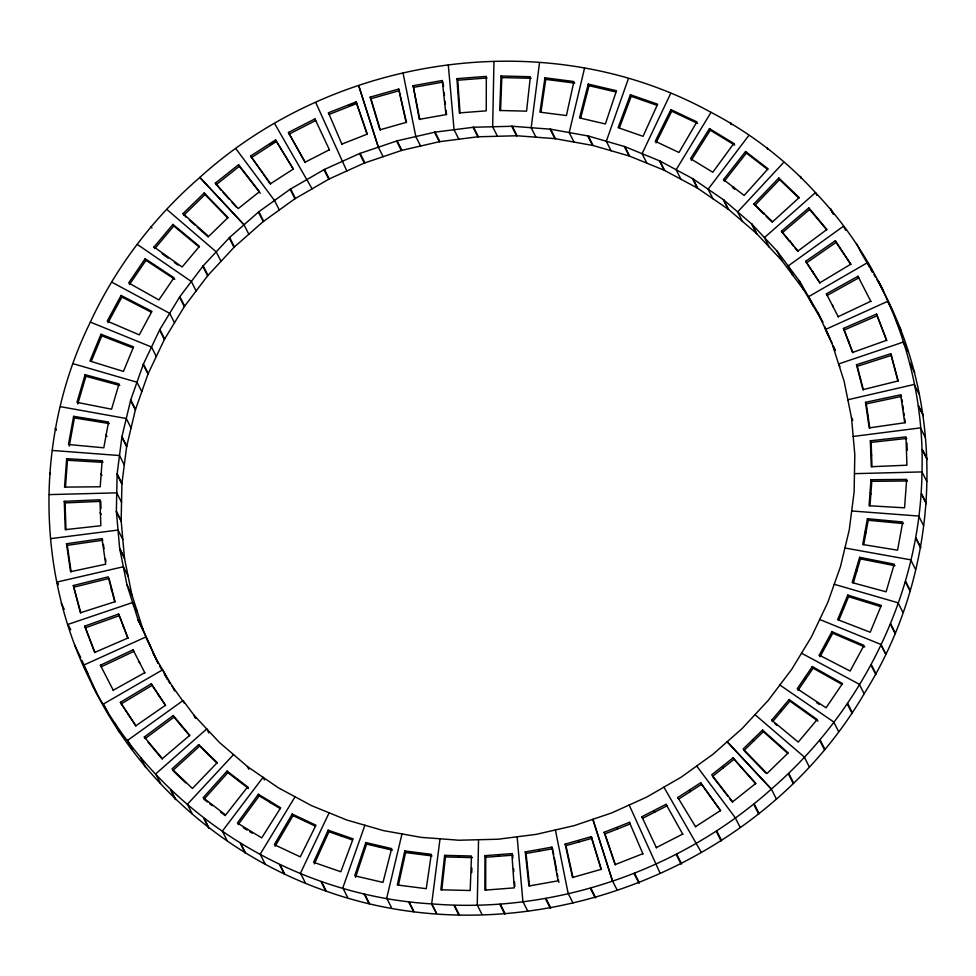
<?xml version="1.0" encoding="UTF-8"?>
<svg xmlns="http://www.w3.org/2000/svg" width="976" height="976" viewBox="0 0 976 976"><rect width="100%" height="100%" fill="white"/><g stroke="black" fill="none" stroke-linecap="round" stroke-linejoin="round"><path stroke-width="1.46" d="M484.95 855.659L484.889 890.124L514.279 887.879L511.851 853.61L484.95 855.659L485.743 857.245L485.694 890.21M835.114 350.677L818.047 312.869L799.381 280.99L777.274 251.344L751.984 224.224L723.765 199.946L692.936 178.779L659.837 160.942L624.835 146.632L588.296 136.018L550.647 129.21L512.278 126.27L473.616 127.246L435.089 132.126L397.11 140.849L359.571 153.549L324.459 169.434L290.128 189.271L258.872 211.719L229.628 237.436L203.179 265.862L179.84 296.655L159.844 329.51L143.411 364.048L130.735 399.879L121.939 436.638L117.132 473.897L116.364 511.265L119.645 548.329L126.929 584.673L138.141 619.906L158.197 663.607M157.953 663.131L143.13 629.898L131.858 594.677L124.513 558.345L121.158 520.757L121.927 483.388L126.636 446.654L135.371 409.896L147.998 374.04L164.371 339.489L184.318 306.61L207.62 275.769L234.02 247.318L263.227 221.552L279.319 210.011L274.5 200.507L235.887 148.694M832.87 346.102L844.142 381.323L851.56 418.192L854.817 454.706L854.11 492.075L849.266 529.87L840.47 566.629L827.794 602.473L811.373 636.999L791.682 669.39L768.38 700.231L741.98 728.682L712.773 754.448L696.681 765.989L735.318 817.815M90.365 322.092C34.77 434.832 34.855 573.388 92.586 685.347C139.141 781.581 225.468 856.257 326.24 891.173C522.794 961.043 758.864 873.178 864.138 693.79L859.319 684.286L801.503 653.188M617.296 890.344L612.452 880.816L592.859 819.315L574.095 825.659L536.117 834.382L498.15 839.214L478.545 839.726L477.252 905.008L482.034 914.5M493.966 61.5L492.66 126.782L497.455 136.274L517.073 135.762L554.893 138.629L593.091 145.509L629.105 155.94L664.144 170.202L697.267 187.99L728.56 209.437L756.388 233.349L781.727 260.421L804.175 290.482L822.841 322.361L817.803 312.393M769.222 247.087L764.44 237.595L815.497 192.614C885.964 266.704 925.187 369.697 921.966 471.908C920.612 592.737 862.369 710.406 771.369 789.059L776.164 798.6M864.114 693.777C941.535 571.155 949.319 406.065 876.863 279.478M501.017 75.994L499.712 110.495L526.564 111.154L530.358 76.726L501.017 75.994L501.823 77.58L500.566 110.581M471.725 872.593L471.896 868.091M66.649 458.683L64.55 487.109L100.211 486.78L102.138 460.77L66.649 458.683L67.454 460.269L65.465 487.195M458.037 856.025L458.866 857.27M870.995 479.728L869.067 505.739L904.557 507.825L906.655 479.399L870.995 479.728L871.788 481.314L869.97 505.873M444.641 855.354L440.847 889.783L470.188 890.515L471.493 856.013L444.641 855.354L445.446 856.94L441.811 889.868M92.586 685.347C157.112 811.154 291.068 895.578 431.673 903.886L436.479 913.341L431.673 903.886L440.03 838.774L458.927 840.238L478.545 839.726M539.533 62.623L531.188 127.734L535.97 137.226M544.95 77.824L539.923 112.167L566.422 115.546L573.9 81.52L544.95 77.824L545.743 79.41L540.936 112.252M73.627 416.325L68.466 444.519L103.798 447.801L108.519 421.998L73.627 416.325L74.42 417.911L69.272 446.093M417.972 852.987L418.838 854.232M867.408 518.72L862.686 544.51L897.578 550.183L902.739 521.989L867.408 518.72L868.201 520.293L863.748 544.657M404.784 850.962L397.305 884.988L426.256 888.685L431.282 854.342L404.784 850.962L405.589 852.548L398.428 885.098M386.703 898.152L402.002 833.931L421.107 837.371L440.03 838.774M584.502 68.357L569.203 132.577L573.998 142.069M588.223 84.095L579.537 117.913L605.401 123.964L616.478 90.719L588.223 84.095L589.028 85.681L580.708 118.023M85.107 374.699L76.958 402.344L111.569 409.2L119.035 383.897L85.107 374.699L85.912 376.285L77.763 403.93M378.639 845.911L379.542 847.156M859.636 557.308L852.17 582.611L886.098 591.81L894.248 564.165L859.636 557.308L860.429 558.894L853.39 582.794M365.817 842.544L354.727 875.801L382.982 882.414L391.669 848.608L365.817 842.544L366.61 844.13L355.52 877.375M402.002 833.931L383.446 830.613L364.902 825.245L342.808 887.879L347.602 897.359M628.398 78.641L606.303 141.264L611.098 150.755M630.374 94.745L618.113 127.649L643.05 136.323L657.629 104.212L630.374 94.745L631.179 96.319L656.994 105.298M619.431 127.856L631.179 96.319M100.992 334.268L89.926 361.071L123.44 371.417L133.566 346.883L100.992 334.268L101.785 335.842L132.943 347.92M91.28 361.315L101.785 335.842M340.49 834.846L341.417 836.103M847.766 595.092L837.64 619.626L870.214 632.241L881.279 605.437L847.766 595.092L848.571 596.678L880.681 606.596M839.006 619.845L848.571 596.678M328.156 830.198L313.577 862.296L340.831 871.763L353.092 838.86L328.156 830.198L328.949 831.772L352.507 839.958M314.382 863.882L328.949 831.772M300.474 873.166L329.132 812.813L346.895 820.06L364.902 825.245M670.732 93.342L642.074 153.696L646.868 163.187M670.939 109.641L655.25 141.288L678.991 152.476L696.888 121.866L670.939 109.641L671.744 111.227L697.681 123.44M656.043 142.874L671.744 111.227M121.073 295.46L107.226 321.128L139.275 334.866L151.951 311.368L121.073 295.46L121.878 297.046L151.414 312.259M108.019 322.714L121.878 297.046M303.926 819.938L304.89 821.206M819.254 655.14L831.93 631.655L863.98 645.38L850.133 671.049L819.254 655.14L820.047 656.726L832.735 633.229L831.93 631.655M292.214 814.033L274.317 844.655L300.266 856.867L315.956 825.22L292.214 814.033L293.02 815.619L315.443 826.184M275.122 846.229L293.02 815.619M329.132 812.813L311.368 805.566L295.069 796.77L260.177 854.183L264.96 863.675M709.479 128.637L690.52 158.673L712.809 172.252L733.83 143.472L709.479 128.637L710.284 130.223L734.635 145.058L733.83 143.472M691.313 160.259L710.284 130.223M145.156 258.713L128.673 282.967L158.905 299.925L173.996 277.733L145.156 258.713L145.961 260.299L174.789 279.319M129.466 284.541L145.961 260.299M269.352 801.333L270.34 802.626M812.3 666.584L797.209 688.775L826.05 707.795L842.532 683.554L812.3 666.584L813.106 668.17L842.02 684.396M798.014 690.361L813.106 668.17M258.396 794.257L237.375 823.036L261.727 837.872L280.685 807.835L258.396 794.257L259.201 795.843L280.246 808.665M238.168 824.622L259.201 795.843M248.843 234.252L244.037 224.773L199.836 177.449C153.805 217.221 115.973 266.887 90.341 322.08L151.524 347.029L156.319 356.521M748.873 135.383L708.125 189.222L712.907 198.714M247.66 786.9L225.639 814.997L203.142 797.709L227.066 771.077L247.66 786.9L248.465 788.474L227.872 772.65L227.066 771.077M723.545 179.608L745.566 151.512L768.063 168.799L744.139 195.444L723.545 179.608L724.338 181.194L746.359 153.098L745.566 151.512M154.025 246.989L172.972 224.431L199.446 246.355L182.109 267.009L154.025 246.989L154.83 248.575L173.765 226.005L172.972 224.431M237.144 779.251L238.168 780.568M734.062 187.258L734.635 189.112L732.354 187.355M771.76 720.166L789.096 699.511L817.18 719.519L798.234 742.089L771.76 720.166L772.553 721.74L789.889 701.085L789.096 699.511M227.872 772.65L203.947 799.283L207.498 802.016M295.069 796.77L278.27 787.73L247.867 766.892L233.545 754.582L187.392 804.273L192.187 813.764M783.813 162.236L737.661 211.926L742.455 221.418M753.96 203.886L778.799 178.022L799.198 197.579L772.626 221.784L753.96 203.886L763.061 213.415M754.765 205.46L779.592 179.608L778.799 178.022M183.012 213.61L204.204 192.98L228.042 217.563L208.644 236.448L183.012 213.61L186.05 217.172M183.817 215.196L205.009 194.553L204.204 192.98M207.656 753.923L208.705 755.265M763.549 212.585L764.098 214.415M762.561 730.06L743.163 748.946L767.002 773.541L788.193 752.899L762.561 730.06L763.354 731.646L787.876 753.484M743.968 750.532L763.354 731.646M198.579 744.737L172.02 768.929L192.406 788.486L217.245 762.634L198.579 744.737L217.001 763.22M199.372 746.311L172.813 770.515L185.696 782.862M431.685 903.861C554.148 914.024 679.821 870.799 771.369 789.108L727.169 741.748L771.369 789.059M781.447 231.214L808.823 207.888L826.892 229.494L797.978 250.978L781.447 231.214L789.596 241.584M782.24 232.788L809.616 209.462L808.823 207.888M215.342 183.159L238.559 164.7L259.47 191.699L238.217 208.596L215.342 183.159L221.113 190.271M216.147 184.745L239.364 166.286L238.559 164.7M181.219 725.632L182.292 726.998M789.987 240.877L793.268 245.976M732.988 757.913L711.736 774.81L732.647 801.808L755.863 783.35L732.988 757.913L755.668 783.826M733.793 759.499L712.541 776.396L727.986 796.343M144.314 737.026L173.228 715.53L189.759 735.306L162.382 758.62L144.314 737.026L145.119 738.6L174.021 717.104L173.228 715.53M279.295 209.999L294.923 198.762L312.1 188.856L274.683 123.659M132.443 749.824L127.649 740.345L183.049 700.548L194.273 715.579L219.234 742.285L233.545 754.582M696.705 766.001L681.077 777.238L663.9 787.144L701.317 852.341M805.688 261.3L835.297 240.755L850.84 264.179L819.913 282.735L805.688 261.3L819.913 283.125M806.481 262.886L836.103 242.341L835.297 240.755M158.112 694.692L159.21 696.071M813.093 271.828L813.594 273.597M250.612 156.026L275.586 139.922L293.361 169.019L270.498 183.756L250.612 156.026L270.437 184.135M251.418 157.612L276.391 141.508L275.586 139.922M700.707 782.752L701.512 784.338L678.649 799.076L677.844 797.49L700.707 782.752L720.593 810.483L695.62 826.587M120.365 702.33L151.304 683.773L165.53 705.209L135.908 725.754L120.365 702.33L135.884 726.095M121.158 703.916L152.097 685.359L151.304 683.773M312.076 188.832L329.254 178.925L364.365 163.041L383.129 156.709L378.346 147.193L358.704 85.656L378.334 147.217M663.924 787.168L646.746 797.075L611.635 812.959L592.871 819.291L612.452 880.816M270.181 144.411L275.464 141.361M871.019 269.571L872.471 272.048L867.701 262.544L808.567 296.704L813.362 306.196M113.253 690.215L144.79 672.684M857.953 276.293L858.746 277.879L827.209 295.399L826.416 293.825L857.953 276.293L870.921 301.535M288.457 132.468L314.919 118.913L315.724 120.487L289.25 134.054L288.457 132.468L305.134 162.199L329.351 149.779M138.592 661.423L139.714 662.838M832.613 305.085L833.089 306.83M656.458 847.839L641.854 816.729L666.071 804.309L682.822 834.321M656.287 847.607L682.749 834.041M133.029 649.833L133.834 651.407L101.211 666.828L100.406 665.242L133.029 649.833L144.936 673.001M838.177 316.675L870.799 301.267M876.521 314.089L886.537 340.343L852.573 352.446L843.41 328.424L876.521 314.089L886.806 340.551M843.41 328.424L844.216 329.998L877.326 315.675M341.966 144.375L328.461 112.765L356.118 101.882L367.391 134.371M356.911 103.468L329.254 114.351L328.461 112.765M341.746 144.155L367.061 134.2L356.118 101.882M122.878 626.202L124.013 627.653M848.327 340.307L848.791 342.015M604.144 832.308L629.459 822.353L630.264 823.939L604.937 833.894L604.144 832.308L615.087 864.626L642.745 853.744M84.668 626.165L118.633 614.063L119.426 615.636L85.473 627.751L84.668 626.165L94.684 652.419L127.795 638.097L118.633 614.063M383.141 156.685L401.905 150.341L439.322 141.715L477.85 136.786L497.455 136.274M349.225 105.347L356.435 102.919M903.215 342.125L838.579 363.975L839.946 366.683M890.807 353.739L897.871 380.994L862.955 389.656L856.489 364.719L890.807 353.739L898.298 381.14M856.489 364.719L857.282 366.293L891.613 355.325M398.696 89.023L406.065 122.415L379.932 129.832L370.16 97.124L398.696 89.023L406.541 122.549M370.16 97.124L370.953 98.698L399.501 90.609M111.142 589.419L112.289 590.907M860.063 377.09L860.527 378.761M591.273 836.676L601.057 869.384L572.509 877.485L565.141 844.094L591.273 836.676L601.423 869.543M565.141 844.094L565.946 845.667L592.078 838.262M73.334 585.515L108.251 576.853L114.717 601.802L80.398 612.769L73.334 585.515L80.825 612.916M74.127 587.101L109.044 578.439L115.156 601.997M57.047 582.038L58.414 584.746L57.011 582.05L123.354 566.751L128.149 576.243M847.851 399.757L914.195 384.459L918.989 393.95M865.505 402.307L900.653 394.816L901.458 396.402L866.298 403.893L865.505 402.307L869.201 427.891L904.703 422.767L900.653 394.816M413.141 85.705L442.274 80.496L445.947 114.619L419.277 119.377L413.141 85.705L419.814 119.487M413.946 87.279L443.067 82.082M867.701 415.032L868.152 416.679M551.928 847.131L558.065 880.816L528.931 886.013L525.259 851.902L551.928 847.131L553.795 854.573M525.259 851.902L526.064 853.475L552.721 848.717M66.502 543.754L102.004 538.63L102.797 540.204L67.307 545.328L66.502 543.754L70.553 571.692L105.701 564.201L102.004 538.63M50.728 538.63L118.047 530.053L122.83 539.545M853.17 436.455L920.478 427.878L925.272 437.37M870.348 440.786L905.96 436.858L906.936 465.198L871.251 466.723L870.348 440.786L871.153 442.372L871.995 466.87M871.153 442.372L906.753 438.431M456.927 78.629L486.316 76.384L486.255 110.849L459.354 112.911L456.927 78.629L457.72 80.215L460.05 112.996M457.72 80.215L487.122 77.958M100.052 512.778L101.199 514.34M871.153 453.73L871.605 455.341M485.743 857.245L512.656 855.183L512.864 858.172M64.27 501.322L99.955 499.785L100.857 525.722L65.246 529.651L64.27 501.322L65.075 502.896L65.99 529.748M65.075 502.896L100.76 501.371L101.004 508.569M49.215 494.612L116.754 492.856L121.549 502.335M854.451 473.665L921.991 471.908L926.785 481.388M871.788 481.314L907.448 480.985M501.823 77.58L531.151 78.3M100.821 473.763L101.98 475.361M870.385 492.746L870.824 494.32M445.446 856.94L472.286 857.599M67.454 460.269L102.944 462.356L102.138 460.77M52.472 450.461L119.523 455.536L124.306 465.027M851.694 510.973L918.733 516.048L923.528 525.539M868.201 520.293L903.532 523.575M545.743 79.41L574.705 83.094M105.811 434.857L106.957 436.479M865.395 531.652L865.846 533.189M405.589 852.548L432.087 855.928M74.42 417.911L109.324 423.584M60.488 406.675L126.282 418.521L131.077 428.013M844.923 547.987L910.718 559.834L915.512 569.325M860.429 558.894L895.041 565.738M589.028 85.681L615.868 91.964M856.245 570.045L856.696 571.546M366.61 844.13L392.474 850.181M85.912 376.285L119.841 385.483M73.151 363.719L136.994 382.226L141.788 391.718M834.212 584.282L898.054 602.79L902.849 612.281M843.032 607.475L843.508 608.939M819.681 619.479L880.864 644.428L885.659 653.92M832.735 633.229L864.785 646.966M825.903 643.538L826.391 644.977M815.472 192.626C785.814 160.015 750.093 132.748 711.04 112.325L676.136 169.739L680.931 179.23M711.016 112.362C549.439 22.985 335.476 54.485 199.836 177.4L244.037 224.773M111.862 282.21L169.702 313.333L174.497 322.812M805.054 677.856L805.554 679.259M243.305 827.746L247.148 830.088M249.71 831.65L252.272 833.211M816.814 702.769L819.328 704.416M137.47 244.537L191.357 281.491L196.152 290.982M779.848 685.018L833.736 721.972L838.53 731.463M162.15 253.797L168.262 258.14M174.362 262.495L178.022 265.106M789.889 701.085L817.973 721.105M746.359 153.098L767.673 169.47M780.69 710.04L781.227 711.419M209.864 803.834L212.231 805.664M220.527 812.032L225.261 815.668M173.765 226.005L199.104 246.977M774.859 723.643L777.164 725.558M767.685 149.316L767.295 148.084M166.896 209.486L216.221 251.857L221.015 261.348M754.985 714.652L804.309 757.022L809.104 766.514M189.393 220.161L194.956 225.127M197.189 227.103L208.327 237.034M779.592 179.608L798.917 198.128M766.172 216.404L772.394 222.369M753.106 739.735L753.655 741.089M205.009 194.553L227.811 218.075M745.005 751.593L765.721 772.98M223.101 192.492L229.067 199.116M232.056 202.435L236.033 206.863M809.616 209.462L826.733 229.933M795.098 248.172L797.856 251.466M722.582 766.624L723.167 767.941M174.021 717.104L189.649 735.782M147.974 742.016L162.236 759.072M729.804 798.697L732.537 802.211M239.364 166.286L260.263 193.285M701.512 784.338L720.532 810.861M836.103 242.341L850.828 264.52M153.159 653.639L171.825 685.518L184.415 703.257M152.097 685.359L165.53 705.599M689.459 790.401L690.081 791.707M677.844 797.49L695.644 826.904M276.391 141.508L293.386 169.336M159.735 666.218L162.053 670.146M164.358 674.062L167.433 679.296L162.638 669.804L103.505 703.964L108.299 713.456M861.283 252.979L869.567 267.082M873.959 274.524L875.411 277.001M168.201 680.601L169.739 683.224M289.25 134.054L305.207 162.492M826.416 293.825L838.323 316.993M654.115 810.824L654.762 812.105M100.406 665.242L113.375 690.483M878.632 281.161L883.634 291.141M892.454 310.832L887.635 301.352L825.428 329.498L832.089 343.137M867.676 262.568L872.471 272.048M896.456 321.055L901.409 331.047M856.489 243.488L860.893 252.125M903.19 342.137L908.009 351.616M845.594 230.251L843.557 226.176L788.157 265.96L792.951 275.452M909.791 362.718L914.683 372.722M830.613 208.876L833.406 214.403M830.295 208.449L832.418 212.658M815.497 192.614L816.839 195.346M918.465 405.699L923.259 415.19M918.514 406.236L923.308 415.715M800.674 176.802L801.479 178.376M800.308 176.412L801.113 177.986M922.405 449.533L927.2 459.025M922.393 450.07L927.188 459.562M921.564 493.734L926.358 503.226M921.49 494.271L926.285 503.762M730.829 123.049L731.622 124.623M730.377 122.744L731.183 124.318M799.381 280.99L804.175 290.482M799.088 280.551L803.882 290.043M776.933 250.93L782.069 260.836M915.939 537.825L920.734 547.316M915.805 538.349L920.6 547.841M851.487 417.655L852.853 420.363M751.984 224.224L756.766 233.715M751.593 223.858L756.388 233.349M723.765 199.946L728.56 209.437M723.338 199.616L728.133 209.108M905.594 581.318L910.388 590.809M905.411 581.83L910.205 591.322M692.936 178.779L697.73 188.27M692.472 178.498L697.267 187.99M659.837 160.942L664.632 170.434M659.349 160.711L664.144 170.202M890.661 623.737L895.456 633.229M890.429 624.237L895.212 633.717M880.84 644.416L885.635 653.908M624.835 146.632L629.63 156.123M624.323 146.461L629.105 155.94M871.287 664.607L876.07 674.099M870.995 665.083L875.789 674.575M588.296 136.018L593.091 145.509M587.772 135.896L592.554 145.387M847.68 703.501L852.475 712.992M847.339 703.952L852.133 713.432M550.647 129.21L555.442 138.69M550.098 129.137L554.893 138.629M512.278 126.27L517.073 135.762M511.717 126.258L516.511 135.749M820.108 739.979L824.903 749.47M819.73 740.394L824.525 749.873M473.616 127.246L478.411 136.738M473.055 127.295L477.85 136.786M788.876 773.651L793.671 783.13M788.449 774.017L793.244 783.508M458.866 139.226L454.072 129.735L448.301 65.002M435.089 132.126L439.883 141.618M434.527 132.224L439.322 141.715M754.277 804.151L759.072 813.642M753.826 804.48L758.62 813.96M420.619 146.058L415.825 136.567L403.051 73.078M397.11 140.849L401.905 150.341M396.561 141.008L401.356 150.499M735.282 817.766L740.113 827.306M716.774 831.113L721.569 840.604M716.286 831.393L721.081 840.885M360.095 153.342L364.89 162.833M359.571 153.549L364.365 163.041M346.834 171.02L315.773 102.565M666.071 804.309L666.876 805.895L642.647 818.315L641.854 816.729M676.734 854.268L681.529 863.748M676.222 854.5L681.016 863.98M324.459 169.434L329.254 178.925M323.959 169.69L328.753 179.181M660.227 873.435L629.166 804.98M617.601 828.917L616.917 827.648M290.604 188.966L295.386 198.457M290.128 189.271L294.923 198.762M634.607 873.349L639.402 882.841M634.071 873.532L638.865 883.024M579.012 841.971L578.292 840.714M258.872 211.719L263.666 221.21M258.433 212.073L263.227 221.552M590.883 888.16L595.677 897.652M590.346 888.294L595.14 897.774M568.154 893.406L572.949 902.922M229.628 237.436L234.423 246.928M539.399 851.096L538.642 849.852M229.226 237.827L234.02 247.318M545.974 898.542L550.769 908.034M545.413 898.615L550.208 908.107M511.851 853.61L512.656 855.183M203.179 265.862L207.973 275.342M202.825 266.289L207.62 275.769M522.904 901.482L527.699 910.998M499.2 856.22L498.419 854.976M500.395 904.374L505.19 913.865M499.834 904.386L504.629 913.878M151.097 226.53L151.902 228.116M179.84 296.655L184.635 306.147M179.523 297.119L184.318 306.61M454.657 905.594L459.452 915.085M454.108 905.557L458.891 915.049M159.844 329.51L164.627 339.001M159.576 329.998L164.371 339.489M143.411 364.048L148.206 373.527M143.204 364.548L147.998 374.04M409.261 902.19L414.044 911.669M408.712 902.092L413.507 911.572M386.703 898.127L391.498 907.643M130.735 399.879L135.53 409.371M130.577 400.404L135.371 409.896M364.695 894.187L369.489 903.678M364.17 894.04L368.965 903.52M121.939 436.638L126.734 446.13M121.841 437.175L126.636 446.654M117.132 473.897L121.927 483.388M117.096 474.434L121.89 483.925M321.458 881.682L326.24 891.173M320.945 881.474L325.74 890.966M264.459 779.995L263.093 777.286L222.345 831.137L227.127 840.617M247.44 766.563L248.819 769.271M300.486 873.142L305.268 882.658M116.364 511.265L121.158 520.757M116.388 511.802L121.183 521.294M280.014 864.821L284.809 874.313M279.539 864.565L284.333 874.057M119.645 548.329L124.44 557.808M119.719 548.854L124.513 558.345M55.4 428.159L56.193 429.733M55.266 428.684L56.071 430.27M208.827 732.976L206.778 728.913L155.709 773.895L160.503 783.386M194.273 715.579L195.639 718.287M193.931 715.164L195.298 717.885M126.929 584.673L131.858 594.677M137.421 612.025L132.626 602.534L67.991 624.384L70.76 629.788M171.825 685.518L174.57 690.935M138.141 619.906L142.935 629.398M138.336 620.407L143.13 629.898M150.572 646.502L145.778 637.011L83.546 665.168L88.365 674.648M240.828 843.776L245.623 853.256M240.377 843.471L245.171 852.951M49.642 472.774L50.447 474.36M204.313 818.779L209.108 828.27M203.911 818.425L208.705 827.916M170.898 790.096L175.692 799.588M170.532 789.706L175.326 799.198M140.593 757.644L145.705 767.551M61.317 603.278L64.221 609.329M127.673 740.32L132.468 749.812M114.448 722.557L119.511 732.512M74.591 644.953L80.715 657.58M92.366 684.859L97.161 694.351M314.919 118.913L329.522 150.023M833.321 345.907L835.188 350.055M81.886 660.203L97.368 694.839M824.683 326.509L830.222 338.989M629.459 822.353L642.964 853.963M844.216 329.998L852.865 352.702M119.938 616.978L128.088 638.341M85.473 627.751L94.953 652.615M604.937 833.894L615.417 864.797M370.953 98.698L380.311 129.991M857.282 366.293L863.394 389.851M565.946 845.667L572.985 877.607M555.381 829.942L568.154 893.43M554.331 857.501L556.723 870.677M557.259 873.605L557.796 876.533M558.333 879.461L558.858 882.389M901.885 399.343L902.312 402.283M902.739 405.223L903.373 409.639M903.8 412.58L904.227 415.52M904.654 418.46L905.289 422.876M866.298 403.893L869.799 428.049M103.419 544.474L104.042 548.732M105.481 558.675L105.884 561.517M67.307 545.328L71.138 571.802M443.226 83.57L443.555 86.535M444.19 92.464L444.507 95.428M445.141 101.358L445.459 104.334M446.105 110.264L446.581 114.717M526.064 853.475L529.578 886.11M517.134 836.774L522.904 901.507M513.608 868.603L513.815 871.58M514.547 882.011L514.864 886.476M906.911 442.909L907.168 450.363"/></g></svg>
